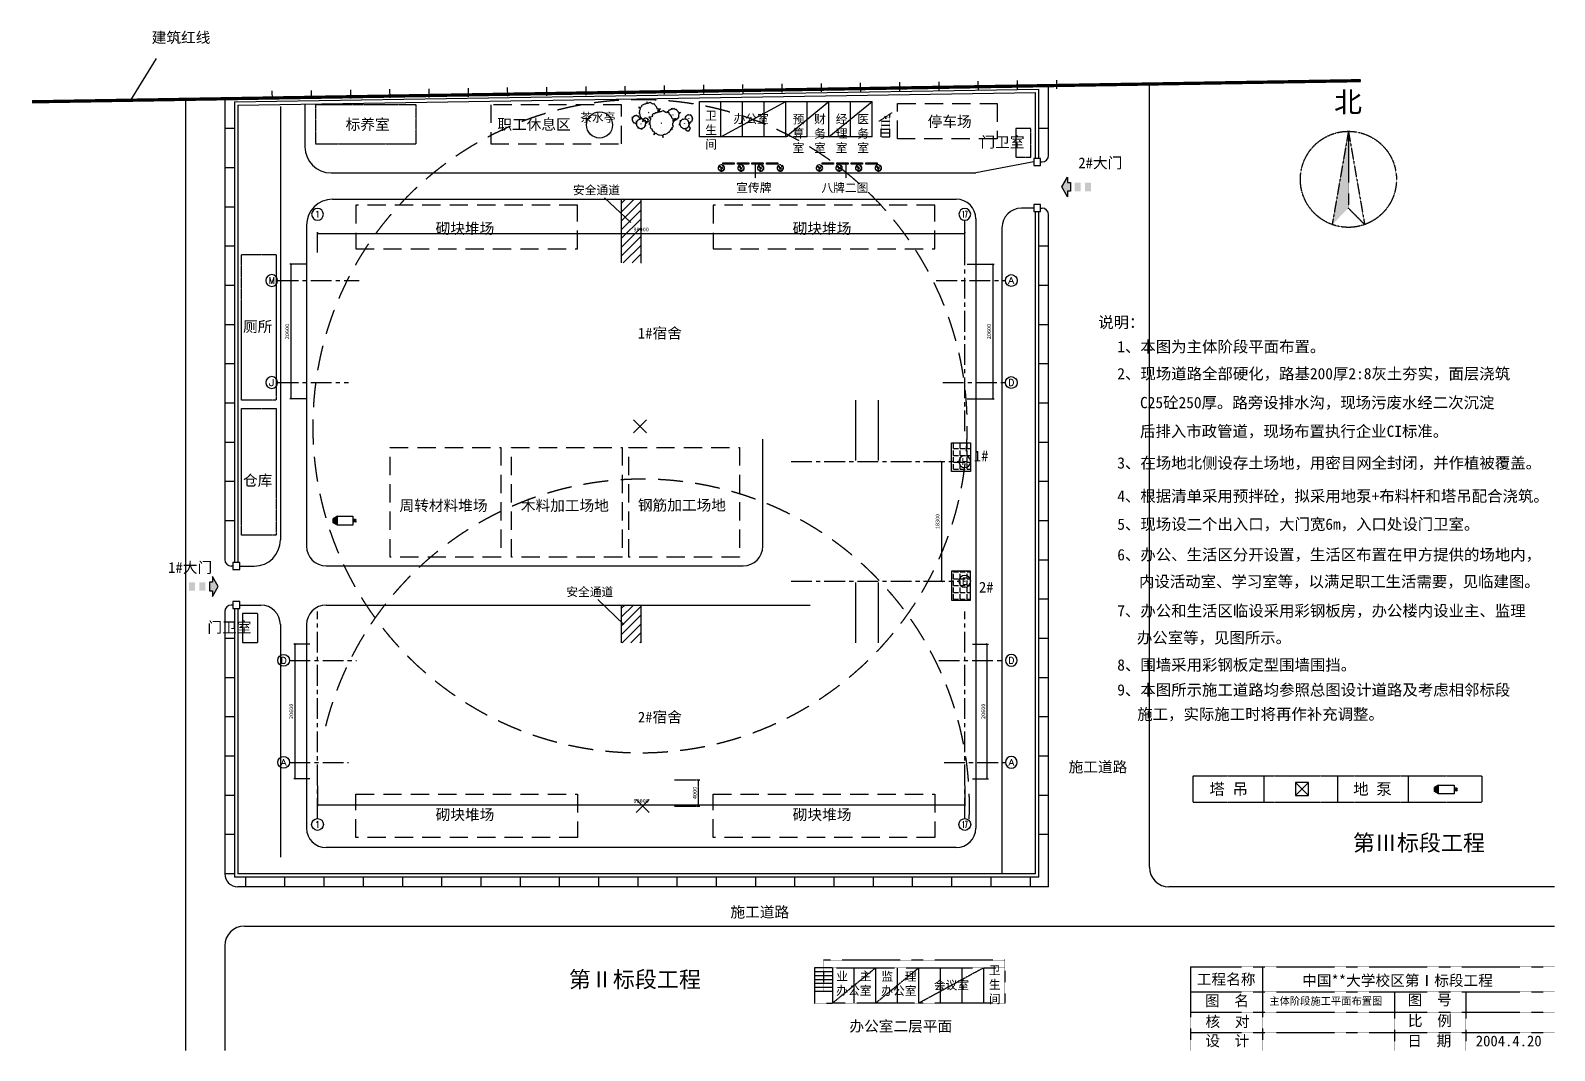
# Model space of a CAD drawing. Extents: x -109435 to 1065231, y 80891 to 497838.
# Drawn here: x -109435 to 123663, y 80891 to 236920 of the extents above; entities that cross this region are included whole.
import ezdxf
from ezdxf.enums import TextEntityAlignment as Align

# ---------------------------------------------------------------- set-up
doc = ezdxf.new("R2010")
doc.units = 0
doc.linetypes.add('CENTER', pattern=[50.8, 31.75, -6.35, 6.35, -6.35])
doc.linetypes.add('DASHED', pattern=[19.05, 12.7, -6.35])
doc.layers.get('0').update_dxf_attribs({"linetype": 'CONTINUOUS'})
doc.layers.get('DEFPOINTS').update_dxf_attribs({"linetype": 'CONTINUOUS'})
for name, color, linetype in [('AXIS', 7, 'CONTINUOUS'), ('LAYER3', 3, 'CONTINUOUS'), ('LUNKUO', 6, 'CONTINUOUS'), ('周边', 7, 'CONTINUOUS'), ('围墙', 7, 'CONTINUOUS'), ('堆场', 7, 'DASHED'), ('塔吊机械', 1, 'CONTINUOUS'), ('墙基线', 7, 'CONTINUOUS'), ('拟建', 7, 'CONTINUOUS'), ('机械', 1, 'CONTINUOUS'), ('柱', 1, 'CONTINUOUS'), ('标注', 7, 'CONTINUOUS'), ('绿化', 3, 'CONTINUOUS'), ('轴线', 1, 'CENTER'), ('轴线号', 7, 'CONTINUOUS'), ('道路', 8, 'CONTINUOUS')]:
    doc.layers.add(name, color=color, linetype=linetype)
doc.styles.add('COMPLEX', font='COMPLEX')
doc.styles.add('文字', font='SimSun.ttf')
doc.dimstyles.new('ISO-25', dxfattribs={"dimtxt": 600, "dimasz": 300, "dimexe": 200, "dimexo": 2000, "dimgap": 300, "dimtad": 1, "dimdec": 0, "dimtxsty": 'STANDARD', "dimblk": 'ARCHTICK', "dimcen": 2.5, "dimazin": 3, "dimtfac": 1, "dimtdec": 0, "dimtmove": 0, "dimatfit": 3})
pattern_1 = [(45, (-552362.3, -1137769.5), (-673.5192, 673.5192), [])]
pattern_2 = [(0, (-896584.9, -1137769.5), (0, 1047.75), [762, -285.75]), (90, (-896584.9, -1137769.5), (-1047.75, 6e-14), [762, -285.75])]

# ---------------------------------------------------------------- blocks, each defined once
blk = doc.blocks.new('_AXISO')
blk.add_circle((0, 0), 0.5)
at = {"layer": '轴线号', "style": 'COMPLEX', "width": 1.041667}
blk.add_attdef('A', text='', height=0.56, dxfattribs=at).set_placement((-0.25, -0.28), (0.25, -0.28), align=Align.FIT)
blk = doc.blocks.new('_ARCHTICK')
at = {"color": 0, "linetype": 'BYBLOCK', "const_width": 0.15}
blk.add_lwpolyline([(-0.5, -0.5), (0.5, 0.5)], dxfattribs=at)
blk = doc.blocks.new('*D9')
at = {"layer": 'DEFPOINTS', "color": 0}
for p in [(-69575, 201171), (-65341, 201171), (-65341, 180571)]:
    blk.add_point(p, dxfattribs=at)
at = {"layer": '标注', "color": 0}
for p, q in [((-67341, 201171), (-69775, 201171)), ((-69575, 180571), (-69575, 201171)), ((-67341, 180571), (-69775, 180571))]:
    blk.add_line(p, q, dxfattribs=at)
at = {"layer": '标注', "color": 0, "xscale": 300, "yscale": 300, "zscale": 300}
for p, rotation in [((-69575, 201171), 90), ((-69575, 180571), 270)]:
    blk.add_blockref('_ARCHTICK', p, dxfattribs=dict(at, rotation=rotation))
at = {"layer": '标注', "color": 0, "insert": (-70175, 190871), "char_height": 600, "attachment_point": 5, "rotation": 90}
blk.add_mtext('20600', dxfattribs=at)
blk = doc.blocks.new('*D7')
at = {"layer": 'DEFPOINTS', "color": 0}
for p in [(33468, 205883), (-65532, 200962), (33468, 200962)]:
    blk.add_point(p, dxfattribs=at)
at = {"layer": '标注', "color": 0}
for p, q in [((-65532, 202962), (-65532, 206083)), ((-65532, 205883), (33468, 205883)), ((33468, 202962), (33468, 206083))]:
    blk.add_line(p, q, dxfattribs=at)
at = {"layer": '标注', "color": 0, "xscale": 300, "yscale": 300, "zscale": 300, "rotation": 180}
blk.add_blockref('_ARCHTICK', (-65532, 205883), dxfattribs=at)
at = {"layer": '标注', "color": 0, "xscale": 300, "yscale": 300, "zscale": 300}
blk.add_blockref('_ARCHTICK', (33468, 205883), dxfattribs=at)
at = {"layer": '标注', "color": 0, "insert": (-16032, 206483), "char_height": 600, "attachment_point": 5}
blk.add_mtext('99000', dxfattribs=at)
blk = doc.blocks.new('*D8')
at = {"layer": 'DEFPOINTS', "color": 0}
for p in [(-65532, 123393), (33468, 123393), (33468, 118472)]:
    blk.add_point(p, dxfattribs=at)
at = {"layer": '标注', "color": 0}
for p, q in [((-65532, 121393), (-65532, 118272)), ((33468, 121393), (33468, 118272)), ((-65532, 118472), (33468, 118472))]:
    blk.add_line(p, q, dxfattribs=at)
at = {"layer": '标注', "color": 0, "xscale": 300, "yscale": 300, "zscale": 300, "rotation": 180}
blk.add_blockref('_ARCHTICK', (-65532, 118472), dxfattribs=at)
at = {"layer": '标注', "color": 0, "xscale": 300, "yscale": 300, "zscale": 300}
blk.add_blockref('_ARCHTICK', (33468, 118472), dxfattribs=at)
at = {"layer": '标注', "color": 0, "insert": (-16032, 119072), "char_height": 600, "attachment_point": 5}
blk.add_mtext('99000', dxfattribs=at)
blk = doc.blocks.new('*D11')
at = {"layer": 'DEFPOINTS', "color": 0}
for p in [(25138, 170971), (25138, 152671), (29897, 152671)]:
    blk.add_point(p, dxfattribs=at)
at = {"layer": '标注', "color": 0}
for p, q in [((27138, 170971), (30097, 170971)), ((29897, 170971), (29897, 152671)), ((27138, 152671), (30097, 152671))]:
    blk.add_line(p, q, dxfattribs=at)
at = {"layer": '标注', "color": 0, "xscale": 300, "yscale": 300, "zscale": 300}
for p, rotation in [((29897, 170971), 90), ((29897, 152671), 270)]:
    blk.add_blockref('_ARCHTICK', p, dxfattribs=dict(at, rotation=rotation))
at = {"layer": '标注', "color": 0, "insert": (29297, 161821), "char_height": 600, "attachment_point": 5, "rotation": 90}
blk.add_mtext('18300', dxfattribs=at)
blk = doc.blocks.new('*D10')
at = {"layer": 'DEFPOINTS', "color": 0}
for p in [(32655, 143071), (36889, 143071), (32655, 122471)]:
    blk.add_point(p, dxfattribs=at)
at = {"layer": '标注', "color": 0}
for p, q in [((34655, 143071), (37089, 143071)), ((36889, 122471), (36889, 143071)), ((34655, 122471), (37089, 122471))]:
    blk.add_line(p, q, dxfattribs=at)
at = {"layer": '标注', "color": 0, "xscale": 300, "yscale": 300, "zscale": 300}
for p, rotation in [((36889, 143071), 90), ((36889, 122471), 270)]:
    blk.add_blockref('_ARCHTICK', p, dxfattribs=dict(at, rotation=rotation))
at = {"layer": '标注', "color": 0, "insert": (36289, 132771), "char_height": 600, "attachment_point": 5, "rotation": 90}
blk.add_mtext('20600', dxfattribs=at)
blk = doc.blocks.new('*D12')
at = {"layer": 'DEFPOINTS', "color": 0}
for p in [(31851, 201171), (31851, 180571), (37761, 180571)]:
    blk.add_point(p, dxfattribs=at)
at = {"layer": '标注', "color": 0}
for p, q in [((33851, 201171), (37961, 201171)), ((37761, 201171), (37761, 180571)), ((33851, 180571), (37961, 180571))]:
    blk.add_line(p, q, dxfattribs=at)
at = {"layer": '标注', "color": 0, "xscale": 300, "yscale": 300, "zscale": 300}
for p, rotation in [((37761, 201171), 90), ((37761, 180571), 270)]:
    blk.add_blockref('_ARCHTICK', p, dxfattribs=dict(at, rotation=rotation))
at = {"layer": '标注', "color": 0, "insert": (37161, 190871), "char_height": 600, "attachment_point": 5, "rotation": 90}
blk.add_mtext('20600', dxfattribs=at)
blk = doc.blocks.new('*D13')
at = {"layer": 'DEFPOINTS', "color": 0}
for p in [(-68954, 143071), (-64719, 143071), (-64719, 122471)]:
    blk.add_point(p, dxfattribs=at)
at = {"layer": '标注', "color": 0}
for p, q in [((-66719, 143071), (-69154, 143071)), ((-68954, 122471), (-68954, 143071)), ((-66719, 122471), (-69154, 122471))]:
    blk.add_line(p, q, dxfattribs=at)
at = {"layer": '标注', "color": 0, "xscale": 300, "yscale": 300, "zscale": 300}
for p, rotation in [((-68954, 143071), 90), ((-68954, 122471), 270)]:
    blk.add_blockref('_ARCHTICK', p, dxfattribs=dict(at, rotation=rotation))
at = {"layer": '标注', "color": 0, "insert": (-69554, 132771), "char_height": 600, "attachment_point": 5, "rotation": 90}
blk.add_mtext('20600', dxfattribs=at)
blk = doc.blocks.new('A$C3C6C44F6')
at = {"layer": '周边'}
h = blk.add_hatch(color=256, dxfattribs=at)
h.paths.add_polyline_path([(1986, 828), (786, 828), (786, 0), (1986, 0)])
h.paths.add_polyline_path([(786, 2266), (786, 1438), (1986, 1438), (1986, 2266)])
h.paths.add_polyline_path([(1986, 2844), (1986, 3244), (2771, 3244), (1386, 4044), (0, 3244), (786, 3244), (786, 2844)])
at = {"layer": '周边', "linetype": 'CONTINUOUS'}
blk.add_lwpolyline([(1986, 3244), (1986, 2844), (786, 2844), (786, 3244), (0, 3244), (1386, 4044), (2771, 3244), (1986, 3244)], dxfattribs=at)
blk = doc.blocks.new('CLUMP_OF_TREES_OR_BUSHES_-')
for points in [[(-10.993, 56.487), (-9.228, 58.426), (-10.144, 63.512), (-8.923, 67.033), (-3.43, 69.772), (2.673, 72.119), (-2.82, 71.728), (-10.449, 71.728), (-13.195, 74.075), (-13.806, 83.073), (-16.857, 86.594), (-22.045, 92.071), (-22.961, 94.81), (-22.656, 98.722), (-28.759, 100.678), (-31.811, 99.113), (-35.472, 101.461), (-45.543, 109.676), (-49.815, 108.503), (-55.308, 106.155), (-59.58, 106.938), (-60.801, 113.98), (-63.242, 104.982), (-67.209, 106.938), (-70.872, 104.59), (-74.839, 104.982), (-80.637, 101.461), (-86.435, 101.069), (-90.402, 97.548), (-90.402, 94.419), (-93.454, 90.898), (-98.947, 90.115), (-105.66, 90.115), (-101.083, 87.768), (-98.031, 82.682), (-100.778, 77.596), (-103.829, 74.466), (-103.219, 69.772), (-104.134, 65.077), (-108.102, 62.73), (-104.439, 60.774), (-102.609, 55.297), (-103.829, 50.211), (-102.303, 44.342), (-98.947, 41.995), (-98.031, 38.865), (-98.031, 34.953), (-93.148, 32.606), (-90.707, 29.476), (-91.317, 22.434), (-93.454, 17.348), (-89.487, 21.26), (-85.519, 23.999), (-82.468, 23.216), (-78.806, 19.304), (-74.228, 15.783), (-69.956, 15.392), (-59.886, 12.653), (-58.254, 7.074)], [(59.448, 5.262), (60.936, 4.858), (62.652, -1.011), (63.415, 4.858), (64.178, 5.836), (66.848, 6.814), (69.709, 6.569), (73.905, 7.792), (76.385, 9.748), (79.627, 10.237), (81.153, 12.438), (84.014, 15.127), (84.205, 17.084), (85.158, 17.573), (88.591, 16.839), (85.73, 20.262), (88.591, 20.751), (89.545, 21.974), (90.689, 24.174), (91.452, 24.663), (90.499, 25.886), (91.261, 31.999), (92.596, 33.466), (92.024, 36.645), (92.787, 38.845), (96.22, 40.557), (100.035, 42.024), (96.602, 41.779), (91.834, 41.779), (90.117, 43.246), (89.736, 48.871), (87.828, 51.071), (84.586, 54.494), (84.014, 56.206), (84.205, 58.651), (80.39, 59.873), (78.483, 58.895), (76.194, 60.362), (69.9, 65.497), (67.23, 64.764), (63.797, 63.297), (61.126, 63.786), (60.364, 68.187), (58.838, 62.563), (56.358, 63.786), (54.07, 62.319), (51.59, 62.563), (47.966, 60.362), (44.343, 60.118), (41.863, 57.917), (41.863, 55.961), (39.956, 53.761), (36.523, 53.272), (32.327, 53.272), (35.187, 51.805), (36.641, 49.381)]]:
    blk.add_lwpolyline(points)
for points in [[(-4.577, 66.508), (-7.629, 55.261), (-12.588, 57.706), (-17.166, 54.772), (-22.125, 55.261), (-29.372, 50.86), (-36.62, 50.371), (-41.579, 45.969), (-41.579, 42.057), (-45.393, 37.656), (-52.259, 36.678), (-60.651, 36.678), (-54.93, 33.743), (-51.115, 27.386), (-54.548, 21.029), (-58.363, 17.116), (-57.6, 11.248), (-58.744, 5.38), (-63.703, 2.446), (-59.126, 0), (-56.837, -6.846), (-58.363, -13.203), (-56.455, -20.539), (-52.259, -23.473), (-51.115, -27.385), (-51.115, -32.275), (-45.012, -35.21), (-41.96, -39.122), (-42.723, -47.924), (-45.393, -54.282), (-40.434, -49.391), (-35.475, -45.968), (-31.661, -46.946), (-27.083, -51.837), (-21.362, -56.238), (-16.021, -56.727), (-3.433, -60.15), (0, -71.887), (1.526, -60.15), (3.052, -58.194), (8.392, -56.238), (14.114, -56.727), (22.506, -54.282), (27.465, -50.369), (33.949, -49.391), (37.001, -44.99), (42.723, -39.611), (43.104, -35.699), (45.012, -34.721), (51.878, -36.188), (46.156, -29.341), (51.878, -28.363), (53.785, -25.918), (56.074, -21.517), (57.6, -20.539), (55.692, -18.094), (57.218, -5.868), (59.888, -2.934), (58.744, 3.424), (60.27, 7.825), (67.136, 11.248), (74.765, 14.182), (67.899, 13.693), (58.363, 13.693), (54.93, 16.627), (54.167, 27.875), (50.352, 32.276), (43.867, 39.123), (42.723, 42.546), (43.104, 47.436), (35.475, 49.882), (31.661, 47.925), (27.083, 50.86), (14.495, 61.129), (9.155, 59.662), (2.289, 56.728), (-3.052, 57.706)], [(-58.055, 61.947), (-58.97, 60.774), (-57.139, 60.774)], [(-1.144, 1.468), (-2.289, 0), (0, 0)], [(62.08, 35.667), (61.508, 34.933), (62.652, 34.933)]]:
    blk.add_lwpolyline(points, close=True)
blk = doc.blocks.new('A$C7AB25CB9')
at = {"layer": 'LAYER3'}
for p, q in [((42, 1205), (807, 1177)), ((807, 1177), (99, 1328)), ((994, 266), (219, 274)), ((445, 91), (994, 266)), ((1105, 1773), (1462, 1084)), ((1590, 617), (1120, 0)), ((1287, 60), (1590, 617)), ((1462, 1084), (1415, 1636))]:
    blk.add_line(p, q, dxfattribs=at)
blk.add_circle((924, 873), 200, dxfattribs=at)
for start, end in [(159.4395, 222.05005), (76.77535, 150.94372), (240.41806, 284.14241), (295.3565, 55.35439)]:
    blk.add_arc((897, 885), 913, start, end, dxfattribs=at)
blk = doc.blocks.new('*D20')
at = {"layer": 'DEFPOINTS', "color": 0}
for p in [(-12953, 122286), (-7239, 122286), (-12953, 118286)]:
    blk.add_point(p, dxfattribs=at)
at = {"layer": '堆场', "color": 0}
for p, q in [((-10953, 122286), (-7039, 122286)), ((-7239, 118286), (-7239, 122286)), ((-10953, 118286), (-7039, 118286))]:
    blk.add_line(p, q, dxfattribs=at)
at = {"layer": '堆场', "color": 0, "xscale": 300, "yscale": 300, "zscale": 300}
for p, rotation in [((-7239, 122286), 90), ((-7239, 118286), 270)]:
    blk.add_blockref('_ARCHTICK', p, dxfattribs=dict(at, rotation=rotation))
at = {"layer": '堆场', "color": 0, "insert": (-7839, 120286), "char_height": 600, "attachment_point": 5, "rotation": 90}
blk.add_mtext('4000', dxfattribs=at)
blk = doc.blocks.new('A$C466C0C2C')
at = {"layer": '机械'}
for p, q in [((0, 619), (250, 619)), ((0, 520), (250, 520)), ((83, 619), (83, 520)), ((100, 724), (422, 724)), ((100, 415), (422, 415)), ((250, 619), (250, 520)), ((422, 1139), (2397, 1139)), ((422, 0), (422, 1139)), ((2397, 0), (422, 0)), ((2397, 1139), (2937, 827)), ((2397, 1139), (2397, 0)), ((2397, 1139), (2397, 0)), ((2397, 0), (2937, 312)), ((2515, 1071), (2515, 68)), ((2617, 1012), (2617, 127)), ((2726, 949), (2726, 190)), ((2836, 885), (2836, 253)), ((2937, 827), (2937, 312))]:
    blk.add_line(p, q, dxfattribs=at)
for centre, start, end in [((100, 624), 90, 180), ((100, 515), 180, 270)]:
    blk.add_arc(centre, 100, start, end, dxfattribs=at)
blk = doc.blocks.new('A$C09D66538')
at = {"layer": '柱', "xscale": 1.5, "yscale": 1.5, "zscale": 1.5}
blk.add_blockref('A$C466C0C2C', (0, 0), dxfattribs=at)
blk = doc.blocks.new('A$C163C7220')
at = {"layer": 'LUNKUO', "ltscale": 2, "rotation": 359.999990026076}
blk.add_blockref('A$C09D66538', (0, 0), dxfattribs=at)

msp = doc.modelspace()

# ---------------------------------------------------------------- hatches: boundary and pattern name
at = {"linetype": 'CENTER'}
msp.add_hatch(color=256, dxfattribs=at).paths.add_polyline_path([(92140.2, 221496.2), (89656.9, 207233.6), (92140.2, 209740)])
at = {"layer": '周边'}
h = msp.add_hatch(dxfattribs=at)
h.set_pattern_fill('ANGLE', color=256, scale=150, style=0)
h.set_pattern_definition(pattern_2)
h.paths.add_polyline_path([(34357.1, 173840.7), (31435.2, 173840.7), (31435.2, 169438.1), (34357.1, 169438.1)])
h = msp.add_hatch(dxfattribs=at)
h.set_pattern_fill('ANGLE', color=256, scale=150, style=0)
h.set_pattern_definition(pattern_2)
h.paths.add_polyline_path([(31435.2, 149801.5), (34357.1, 149801.5), (34357.1, 154204.1), (31435.2, 154204.1)])
h.paths.add_polyline_path([(35227.2, 150537.9), (38367.5, 150537.9), (38367.5, 152937.7), (35227.2, 152937.7)], flags=9)
at = {"layer": '绿化', "ltscale": 8000}
h = msp.add_hatch(dxfattribs=at)
h.set_pattern_fill('ANSI31', color=256, scale=300, style=0)
h.set_pattern_definition(pattern_1)
h.paths.add_polyline_path([(-19032.2, 201356.1), (-16032.2, 201356.1), (-16032.2, 208929.4), (-17345, 211121.1), (-19032.2, 211121.1)])
h.paths.add_polyline_path([(-16032.2, 211121.1), (-17345, 211121.1), (-16032.2, 208929.4)], flags=17)
h.paths.add_polyline_path([(-17432.2, 206932.9), (-14632.2, 206932.9), (-14632.2, 206032.9), (-17432.2, 206032.9)], flags=9)
h = msp.add_hatch(dxfattribs=at)
h.set_pattern_fill('ANSI31', color=256, scale=300, style=0)
h.set_pattern_definition(pattern_1)
h.paths.add_polyline_path([(-19032.2, 143256.1), (-16032.2, 143256.1), (-16032.2, 149033.7), (-19032.2, 149033.7)])

# ---------------------------------------------------------------- linework, layer by layer
at = {"ltscale": 100}
for p, q in [((-109184.7, 226010.1), (94027.5, 229246.6)), ((-78217.2, 226003.2), (44780.4, 227962.2)), ((-77717.2, 225511.1), (44280.4, 227454.2))]:
    msp.add_line(p, q, dxfattribs=at)
for p, q in [((-7123.7, 226050), (6076.3, 226050)), ((-7123.7, 220650), (-7123.7, 226050)), ((-3823.7, 220650), (6076.3, 226050)), ((-3823.7, 220650), (-3823.7, 226050)), ((-523.7, 220650), (-523.7, 226050)), ((2776.3, 220650), (2776.3, 226050)), ((6076.3, 220650), (12676.3, 226050)), ((6076.3, 220650), (6076.3, 226050)), ((6076.3, 220650), (6076.3, 226050)), ((6076.3, 226050), (19276.3, 226050)), ((9376.3, 220650), (9376.3, 226050)), ((12676.3, 220650), (19276.3, 226050)), ((12676.3, 220650), (12676.3, 226050)), ((15976.3, 220650), (15976.3, 226050)), ((19276.3, 220650), (19276.3, 226050)), ((6076.3, 220650), (-7123.7, 220650)), ((-19032.2, 201356.1), (-19032.2, 211121.1)), ((-16032.2, 201356.1), (-16032.2, 211121.1)), ((-19032.2, 143256.1), (-19032.2, 149033.7)), ((-16032.2, 143256.1), (-16032.2, 149033.7))]:
    msp.add_line(p, q)
at = {"linetype": 'CENTER'}
for p, q in [((21192.7, 223881.8), (21385.3, 223406.5)), ((21193.2, 223601.6), (21192.7, 223881.8)), ((21383.5, 223726.2), (22332.8, 224347.8)), ((22025, 220650), (22025, 224146.3)), ((20353, 223051.4), (21193.2, 223601.6)), ((20650.7, 220650), (20650.7, 223246.3)), ((20650.7, 223050), (22025, 223050)), ((20650.7, 222450), (22025, 222450)), ((20650.7, 221850), (22025, 221850)), ((21267.1, 223650), (22025, 223650)), ((21385.3, 223406.5), (21383.5, 223726.2)), ((92140.2, 221496.2), (89656.9, 207233.6)), ((92140.2, 221496.2), (94623.5, 207233.6)), ((92140.2, 221496.2), (92140.2, 209740)), ((19276.3, 220650), (6076.3, 220650)), ((20650.7, 221250), (22025, 221250)), ((20650.7, 220650), (22025, 220650)), ((94623.5, 207233.6), (92140.2, 209740)), ((13209, 93519), (10460.3, 93519)), ((10460.3, 93519), (10460.3, 88119)), ((39609, 94719), (11834.6, 94719)), ((11834.6, 94719), (11834.6, 89919)), ((13209, 93519), (26409, 93519)), ((19809, 93519), (13209, 88119)), ((13209, 93519), (13209, 88119)), ((16509, 93519), (16509, 88119)), ((19809, 93519), (19809, 88119)), ((26409, 93519), (19809, 88119)), ((23109, 93519), (23109, 88119)), ((36309, 93519), (26409, 88119)), ((26409, 93519), (39609, 93519)), ((26409, 93519), (26409, 88119)), ((26409, 93519), (26409, 88119)), ((29709, 93519), (29709, 88119)), ((33009, 93519), (33009, 88119)), ((36309, 93519), (36309, 88119)), ((39609, 94719), (39609, 88119)), ((68009.1, 93670.6), (123663.3, 93670.6)), ((68009.1, 93670.6), (68009.1, 80891.3)), ((78986.1, 93670.6), (78986.1, 80891.3)), ((13209, 92919), (10460.3, 92919)), ((13209, 92319), (10460.3, 92319)), ((13209, 91719), (10460.3, 91719)), ((13209, 91119), (10460.3, 91119)), ((13209, 90519), (10460.3, 90519)), ((13209, 89919), (10460.3, 89919)), ((68009.1, 89859.9), (123663.3, 89859.9)), ((99171.6, 89859.9), (99171.6, 80891.3)), ((110124, 89859.9), (110124, 80891.3)), ((10460.3, 88119), (13209, 88119)), ((26409, 88119), (13209, 88119)), ((39609, 88119), (26409, 88119)), ((68009.1, 86761.4), (123663.3, 86761.4)), ((68009.1, 83625.6), (123663.3, 83625.6))]:
    msp.add_line(p, q, dxfattribs=at)
msp.add_circle((92140.2, 214148.7), 7347.5, dxfattribs=at)
at = {"layer": '周边'}
for p, q in [((-17634.9, 207531.8), (-21640.6, 211338.3)), ((-18659.9, 146069.6), (-22665.7, 149876.1))]:
    msp.add_line(p, q, dxfattribs=at)
for points in [[(31435.2, 173840.7), (34357.1, 173840.7), (34357.1, 169438.1), (31435.2, 169438.1)], [(31435.2, 149801.5), (34357.1, 149801.5), (34357.1, 154204.1), (31435.2, 154204.1)]]:
    msp.add_lwpolyline(points, close=True, dxfattribs=at)
at = {"layer": '围墙'}
for p, q in [((-94067.8, 226250.8), (-90177, 232611.7)), ((-12444.7, 227183.8), (-12462.8, 228504.4)), ((-6445.3, 227266.1), (-6463.4, 228586.7)), ((-445.8, 227348.3), (-464, 228668.9)), ((5553.6, 227430.6), (5535.5, 228751.2)), ((11553, 227512.8), (11534.9, 228833.4)), ((17552.5, 227595.1), (17534.4, 228915.7)), ((23551.9, 227677.3), (23533.8, 228997.9)), ((29551.3, 227759.6), (29533.2, 229080.2)), ((35550.8, 227841.8), (35532.7, 229162.4)), ((41550.2, 227924.1), (41532.1, 229244.6)), ((47549.6, 228006.3), (47531.5, 229326.9)), ((-72439.1, 226361.4), (-72457.2, 227682)), ((-66439.6, 226443.6), (-66457.8, 227764.2)), ((-60440.2, 226525.9), (-60458.3, 227846.5)), ((-54440.8, 226608.1), (-54458.9, 227928.7)), ((-48441.3, 226690.4), (-48459.4, 228011)), ((-42441.9, 226772.6), (-42460, 228093.2)), ((-36442.5, 226854.9), (-36460.6, 228175.5)), ((-30443, 226937.1), (-30461.1, 228257.7)), ((-24443.6, 227019.4), (-24461.7, 228340)), ((-18444.2, 227101.6), (-18462.3, 228422.2)), ((44280.4, 217343), (44280.4, 227454.2)), ((44780.4, 217343), (44780.4, 227962.2)), ((-78217.2, 226003.2), (-78217.2, 155516.4)), ((-77717.2, 225511.1), (-77717.2, 155516.4)), ((-79537.9, 221967.1), (-78217.2, 221967.1)), ((44780.4, 221967.1), (46101.1, 221967.1)), ((-79537.9, 215967.1), (-78217.2, 215967.1)), ((-79537.9, 209967.1), (-78217.2, 209967.1)), ((44280.4, 107921.1), (44280.4, 209209.9)), ((44780.4, 107421.1), (44780.4, 209209.9)), ((-79537.9, 203967.1), (-78217.2, 203967.1)), ((44780.4, 203967.1), (46101.1, 203967.1)), ((-79537.9, 197967.1), (-78217.2, 197967.1)), ((44780.4, 197967.1), (46101.1, 197967.1)), ((-79537.9, 191967.1), (-78217.2, 191967.1)), ((44780.4, 191967.1), (46101.1, 191967.1)), ((-79537.9, 185967.1), (-78217.2, 185967.1)), ((44780.4, 185967.1), (46101.1, 185967.1)), ((-79537.9, 179967.1), (-78217.2, 179967.1)), ((44780.4, 179967.1), (46101.1, 179967.1)), ((-79537.9, 173967.1), (-78217.2, 173967.1)), ((44780.4, 173967.1), (46101.1, 173967.1)), ((-79537.9, 167967.1), (-78217.2, 167967.1)), ((44780.4, 167967.1), (46101.1, 167967.1)), ((-79537.9, 161967.1), (-78217.2, 161967.1)), ((44780.4, 161967.1), (46101.1, 161967.1)), ((44780.4, 155967.1), (46101.1, 155967.1)), ((44780.4, 149967.1), (46101.1, 149967.1)), ((-78217.2, 148500.4), (-78217.2, 107421.1)), ((-77717.2, 148500.4), (-77717.2, 107921.1)), ((-79537.9, 143967.1), (-78217.2, 143967.1)), ((44780.4, 143967.1), (46101.1, 143967.1)), ((-79537.9, 137967.1), (-78217.2, 137967.1)), ((44780.4, 137967.1), (46101.1, 137967.1)), ((-79537.9, 131967.1), (-78217.2, 131967.1)), ((44780.4, 131967.1), (46101.1, 131967.1)), ((-79537.9, 125967.1), (-78217.2, 125967.1)), ((44780.4, 125967.1), (46101.1, 125967.1)), ((44780.4, 125967.1), (46101.1, 125967.1)), ((-79537.9, 119967.1), (-78217.2, 119967.1)), ((44780.4, 119967.1), (46101.1, 119967.1)), ((44780.4, 119967.1), (46101.1, 119967.1)), ((-79537.9, 113967.1), (-78217.2, 113967.1)), ((44780.4, 113967.1), (46101.1, 113967.1)), ((44780.4, 113967.1), (46101.1, 113967.1)), ((-79537.9, 107967.1), (-78217.2, 107967.1)), ((44780.4, 107421.1), (-78217.2, 107421.1)), ((44280.4, 107921.1), (-77717.2, 107921.1)), ((-76508.8, 106100.4), (-76508.8, 107421.1)), ((-70508.8, 106100.4), (-70508.8, 107421.1)), ((-64508.8, 106100.4), (-64508.8, 107421.1)), ((-58508.8, 106100.4), (-58508.8, 107421.1)), ((-52508.8, 106100.4), (-52508.8, 107421.1)), ((-46508.8, 106100.4), (-46508.8, 107421.1)), ((-40508.8, 106100.4), (-40508.8, 107421.1)), ((-34508.8, 106100.4), (-34508.8, 107421.1)), ((-28508.8, 106100.4), (-28508.8, 107421.1)), ((-22508.8, 106100.4), (-22508.8, 107421.1)), ((-16508.8, 106100.4), (-16508.8, 107421.1)), ((-10508.8, 106100.4), (-10508.8, 107421.1)), ((-4508.8, 106100.4), (-4508.8, 107421.1)), ((1491.2, 106100.4), (1491.2, 107421.1)), ((7491.2, 106100.4), (7491.2, 107421.1)), ((13491.2, 106100.4), (13491.2, 107421.1)), ((19491.2, 106100.4), (19491.2, 107421.1)), ((25491.2, 106100.4), (25491.2, 107421.1)), ((31491.2, 106100.4), (31491.2, 107421.1)), ((37491.2, 106100.4), (37491.2, 107421.1)), ((43491.2, 106100.4), (43491.2, 107421.1))]:
    msp.add_line(p, q, dxfattribs=at)
at = {"layer": '围墙', "linetype": 'DASHED', "ltscale": 200, "const_width": 500}
msp.add_lwpolyline([(-109184.7, 226010.1), (94027.5, 229246.6)], dxfattribs=at)
at = {"layer": '围墙'}
for points in [[(45068.2, 216276.5), (45068.2, 217343), (44001.7, 217343), (44001.7, 216276.5)], [(45068.2, 209209.9), (45068.2, 210276.5), (44001.7, 210276.5), (44001.7, 209209.9)], [(-77420.3, 154449.9), (-77420.3, 155516.4), (-78486.8, 155516.4), (-78486.8, 154449.9)], [(-77420.3, 148500.4), (-77420.3, 149567), (-78486.8, 149567), (-78486.8, 148500.4)]]:
    msp.add_lwpolyline(points, close=True, dxfattribs=at)
at = {"layer": '堆场'}
for p, q in [((1397.8, 216488), (1397.8, 214348.3)), ((15273.4, 216488), (15273.4, 214348.3)), ((68357.1, 122901), (90460.8, 122901)), ((68357.1, 122901), (68357.1, 118901)), ((79194.3, 122901), (79194.3, 118901)), ((90460.8, 122901), (112564.5, 122901)), ((90460.8, 122901), (90460.8, 118901)), ((101298, 122901), (101298, 118901)), ((112564.5, 122901), (112564.5, 118901)), ((68357.1, 118901), (90460.8, 118901)), ((90460.8, 118901), (112564.5, 118901))]:
    msp.add_line(p, q, dxfattribs=at)
for points in [[(-65841.6, 219563.7), (-50441.8, 219563.7), (-50441.8, 225563.7), (-65841.6, 225563.7)], [(43591.5, 217542.7), (43591.5, 221943.7), (41252.6, 221943.7), (41252.6, 217542.7)], [(-71846.8, 180377.4), (-77161.4, 180377.4), (-77161.4, 202642.9), (-71846.8, 202642.9)], [(-71846.8, 159727), (-77161.4, 159727), (-77161.4, 179109.7), (-71846.8, 179109.7)], [(-74649.3, 143319.5), (-74649.3, 147720.5), (-76988.3, 147720.5), (-76988.3, 143319.5)]]:
    msp.add_lwpolyline(points, close=True, dxfattribs=at)
at = {"layer": '堆场', "ltscale": 220}
for points in [[(-39050.3, 219563.7), (-19050.3, 219563.7), (-19050.3, 225563.7), (-39050.3, 225563.7)], [(23172.8, 225739.7), (38423.4, 225739.7), (38423.4, 220339.7), (23172.8, 220339.7)], [(-59651.3, 203534.9), (-25759, 203534.9), (-25759, 210174.6), (-59651.3, 210174.6)], [(-5033, 203534.9), (28859.3, 203534.9), (28859.3, 210174.6), (-5033, 210174.6)], [(-54438.2, 173149.4), (-37509.8, 173149.4), (-37509.8, 156336.2), (-54438.2, 156336.2)], [(-35881.2, 173149.4), (-18952.8, 173149.4), (-18952.8, 156336.2), (-35881.2, 156336.2)], [(-17896.6, 173149.4), (-968.2, 173149.4), (-968.2, 156336.2), (-17896.6, 156336.2)], [(-59651.3, 120107.3), (-25759, 120107.3), (-25759, 113467.6), (-59651.3, 113467.6)], [(-5033, 120107.3), (28859.3, 120107.3), (28859.3, 113467.6), (-5033, 113467.6)]]:
    msp.add_lwpolyline(points, close=True, dxfattribs=at)
at = {"layer": '塔吊机械'}
for p, q in [((-15207, 175386.1), (-17207, 177386.1)), ((-15207, 177386.1), (-17207, 175386.1)), ((86037.5, 119882.1), (84037.5, 121882.1)), ((84037.5, 119882.1), (86037.5, 121882.1)), ((-14821.8, 117286.1), (-16821.8, 119286.1)), ((-14821.8, 119286.1), (-16821.8, 117286.1))]:
    msp.add_line(p, q, dxfattribs=at)
msp.add_lwpolyline([(84037.5, 121882.1), (84037.5, 119882.1), (86037.5, 119882.1), (86037.5, 121882.1)], close=True, dxfattribs=at)
at = {"layer": '塔吊机械', "linetype": 'DASHED', "ltscale": 300}
msp.add_circle((-16207, 176386.1), 50000, dxfattribs=at)
msp.add_arc((-15821.8, 118286.1), 50000, 357.78514, 167.452221, dxfattribs=at)
at = {"layer": '墙基线'}
for p, q in [((16782.8, 171156.1), (16782.8, 180386.1)), ((20267.8, 171156.1), (20267.8, 180386.1)), ((16782.8, 143256.1), (16782.8, 152486.1)), ((20267.8, 143256.1), (20267.8, 152486.1))]:
    msp.add_line(p, q, dxfattribs=at)
at = {"layer": '绿化', "ltscale": 8000}
for points in [[(-3551, 216660.9), (-1820.8, 216660.9), (-1820.8, 216488), (-3551, 216488)], [(-1306.2, 216660.9), (423.9, 216660.9), (423.9, 216488), (-1306.2, 216488)], [(909.3, 216660.9), (2639.5, 216660.9), (2639.5, 216488), (909.3, 216488)], [(3154.1, 216660.9), (4884.3, 216660.9), (4884.3, 216488), (3154.1, 216488)], [(11641.1, 216660.9), (13371.2, 216660.9), (13371.2, 216488), (11641.1, 216488)], [(13885.8, 216660.9), (15616, 216660.9), (15616, 216488), (13885.8, 216488)], [(16101.4, 216660.9), (17831.6, 216660.9), (17831.6, 216488), (16101.4, 216488)], [(18346.1, 216660.9), (20076.3, 216660.9), (20076.3, 216488), (18346.1, 216488)]]:
    msp.add_lwpolyline(points, close=True, dxfattribs=at)
at = {"layer": '绿化'}
msp.add_circle((-22398.9, 222465.5), 1995.9, dxfattribs=at)
at = {"layer": '轴线', "ltscale": 100}
for p, q in [((33467.8, 175607.5), (33467.8, 207899.7)), ((-71636.2, 198671.1), (-59182.7, 198671.1)), ((29104.9, 198671.1), (39676.3, 198671.1)), ((-71636.2, 183071.1), (-60773.4, 183071.1)), ((30099.1, 183071.1), (39676.3, 183071.1)), ((6900.1, 170971.1), (32567.1, 170971.1)), ((6900.1, 152671.1), (32567.1, 152671.1)), ((-65532.2, 116368.4), (-65532.2, 148034.7)), ((33467.8, 116368.4), (33467.8, 148034.7)), ((-69816.1, 140571.1), (-59579.9, 140571.1)), ((29503, 140571.1), (39688.3, 140571.1)), ((-69816.1, 124971.1), (-60773, 124971.1)), ((30298.4, 124971.1), (39688.3, 124971.1))]:
    msp.add_line(p, q, dxfattribs=at)
at = {"layer": '道路'}
for p, q in [((46280.4, 217809.8), (46280.4, 228683.9)), ((61698.8, 108921.1), (61698.8, 228683.9)), ((-85717.2, 226415.7), (-85717.2, 80891.3)), ((-79717.2, 226511.3), (-79717.2, 155983.1)), ((-71217.2, 225310.9), (-71217.2, 158983.1)), ((-67449, 225674.7), (-67449, 219121.1)), ((44001.7, 216809.8), (35152.8, 215121.1)), ((45068.2, 216809.8), (45280.4, 216809.8)), ((-63449, 215121.1), (35152.8, 215121.1)), ((-63217.2, 211121.1), (32152.8, 211121.1)), ((35152.8, 208121.1), (35152.8, 114921.1)), ((44001.7, 209743.2), (42152.8, 209743.2)), ((45068.2, 209743.2), (45280.4, 209743.2)), ((46280.4, 105921.1), (46280.4, 208743.2)), ((-67217.2, 207121.1), (-67217.2, 158033.7)), ((39152.8, 206743.2), (39152.8, 107921.1)), ((2581.3, 158033.7), (2581.3, 174389.3)), ((-78486.8, 154983.1), (-78717.2, 154983.1)), ((-77420.3, 154983.1), (-75217.2, 154983.1)), ((-64217.2, 155033.7), (-418.7, 155033.7)), ((-79717.2, 148033.7), (-79717.2, 107921.1)), ((-78486.8, 149033.7), (-78717.2, 149033.7)), ((-77420.3, 149033.7), (-74217.2, 149033.7)), ((-64217.2, 149033.7), (9802.9, 149033.7)), ((-71217.2, 146033.7), (-71217.2, 110448.8)), ((-67217.2, 146033.7), (-67217.2, 114921.1)), ((32152.8, 111921.1), (-64217.2, 111921.1)), ((46280.4, 105921.1), (-77717.2, 105921.1)), ((123663.3, 105921.1), (64698.8, 105921.1)), ((-76717.2, 99921.1), (123663.3, 99921.1)), ((-79717.2, 96921.1), (-79717.2, 80891.3))]:
    msp.add_line(p, q, dxfattribs=at)
for centre, radius, start, end in [((-63449, 219121.1), 4000, 180, 270), ((45280.4, 217809.8), 1000, 270, 0), ((-63217.2, 207121.1), 4000, 90, 180), ((32152.8, 208121.1), 3000, 0, 90), ((42152.8, 206743.2), 3000, 90, 180), ((45280.4, 208743.2), 1000, 360, 90), ((-75217.2, 158983.1), 4000, 270, 0), ((-64217.2, 158033.7), 3000, 180, 270), ((-418.7, 158033.7), 3000, 270, 0), ((-78717.2, 155983.1), 1000, 180, 270), ((-78717.2, 148033.7), 1000, 90, 180), ((-74217.2, 146033.7), 3000, 0, 90), ((-64217.2, 146033.7), 3000, 90, 180), ((-64217.2, 114921.1), 3000, 180, 270), ((32152.8, 114921.1), 3000, 270, 0), ((-77717.2, 107921.1), 2000, 180, 270), ((64698.8, 108921.1), 3000, 180, 270), ((-76717.2, 96921.1), 3000, 90, 180)]:
    msp.add_arc(centre, radius, start, end, dxfattribs=at)

# ---------------------------------------------------------------- block references
at = {"layer": 'AXIS'}
ref = msp.add_blockref('_AXISO', (-65532.2, 208799.7), dxfattribs=dict(at, xscale=-1800, yscale=1800, zscale=1800, rotation=180))
ref.add_attrib('A', '1', dxfattribs={"layer": '轴线号', "height": 1008, "style": 'COMPLEX', "width": 2.083333}).set_placement((-65982.2, 208295.7), (-65082.2, 208295.7), align=Align.FIT)
ref = msp.add_blockref('_AXISO', (33467.8, 208799.7), dxfattribs=dict(at, xscale=-1800, yscale=1800, zscale=1800, rotation=180))
ref.add_attrib('A', '17', dxfattribs={"layer": '轴线号', "height": 1008, "style": 'COMPLEX', "width": 0.646552}).set_placement((33017.8, 208295.7), (33917.8, 208295.7), align=Align.FIT)
ref = msp.add_blockref('_AXISO', (-72536.2, 198671.1), dxfattribs=dict(at, xscale=-1800, yscale=1800, zscale=1800, rotation=180))
ref.add_attrib('A', 'M', dxfattribs={"layer": '轴线号', "height": 1008, "style": 'COMPLEX', "width": 0.892857}).set_placement((-72986.2, 198167.1), (-72086.2, 198167.1), align=Align.FIT)
ref = msp.add_blockref('_AXISO', (40576.3, 198671.1), dxfattribs=dict(at, xscale=1800, yscale=1800, zscale=1800, rotation=180))
ref.add_attrib('A', 'A', dxfattribs={"layer": '轴线号', "height": 1008, "style": 'COMPLEX', "width": 1.041667}).set_placement((40126.3, 198167.1), (41026.3, 198167.1), align=Align.FIT)
ref = msp.add_blockref('_AXISO', (-72536.2, 183071.1), dxfattribs=dict(at, xscale=-1800, yscale=1800, zscale=1800, rotation=180))
ref.add_attrib('A', 'J', dxfattribs={"layer": '轴线号', "height": 1008, "style": 'COMPLEX', "width": 1.704545}).set_placement((-72986.2, 182567.1), (-72086.2, 182567.1), align=Align.FIT)
ref = msp.add_blockref('_AXISO', (40576.3, 183071.1), dxfattribs=dict(at, xscale=1800, yscale=1800, zscale=1800, rotation=180))
ref.add_attrib('A', 'D', dxfattribs={"layer": '轴线号', "height": 1008, "style": 'COMPLEX', "width": 1.102941}).set_placement((40126.3, 182567.1), (41026.3, 182567.1), align=Align.FIT)
ref = msp.add_blockref('_AXISO', (33467.1, 170971.1), dxfattribs=dict(at, xscale=-1800, yscale=1800, zscale=1800))
ref.add_attrib('A', 'H', dxfattribs={"layer": '轴线号', "height": 1008, "style": 'COMPLEX', "width": 0.9375}).set_placement((33017.1, 170467.1), (33917.1, 170467.1), align=Align.FIT)
ref = msp.add_blockref('_AXISO', (33467.1, 152671.1), dxfattribs=dict(at, xscale=-1800, yscale=1800, zscale=1800))
ref.add_attrib('A', 'E', dxfattribs={"layer": '轴线号', "height": 1008, "style": 'COMPLEX', "width": 1.171875}).set_placement((33017.1, 152167.1), (33917.1, 152167.1), align=Align.FIT)
ref = msp.add_blockref('_AXISO', (-70716.1, 140571.1), dxfattribs=dict(at, xscale=1800, yscale=1800, zscale=1800))
ref.add_attrib('A', 'D', dxfattribs={"layer": '轴线号', "height": 1008, "style": 'COMPLEX', "width": 1.102941}).set_placement((-71166.1, 140067.1), (-70266.1, 140067.1), align=Align.FIT)
ref = msp.add_blockref('_AXISO', (40588.3, 140571.1), dxfattribs=dict(at, xscale=-1800, yscale=1800, zscale=1800))
ref.add_attrib('A', 'D', dxfattribs={"layer": '轴线号', "height": 1008, "style": 'COMPLEX', "width": 1.102941}).set_placement((40138.3, 140067.1), (41038.3, 140067.1), align=Align.FIT)
at = {"layer": 'AXIS', "xscale": 1800, "yscale": 1800, "zscale": 1800}
msp.add_blockref('_AXISO', (-70716.1, 124971.1), dxfattribs=at).add_auto_attribs({'A': 'A'})
at = {"layer": 'AXIS'}
ref = msp.add_blockref('_AXISO', (40588.3, 124971.1), dxfattribs=dict(at, xscale=-1800, yscale=1800, zscale=1800))
ref.add_attrib('A', 'A', dxfattribs={"layer": '轴线号', "height": 1008, "style": 'COMPLEX', "width": 1.041667}).set_placement((40138.3, 124467.1), (41038.3, 124467.1), align=Align.FIT)
ref = msp.add_blockref('_AXISO', (-65532.2, 115468.4), dxfattribs=dict(at, xscale=1800, yscale=1800, zscale=1800))
ref.add_attrib('A', '1', dxfattribs={"layer": '轴线号', "height": 1008, "style": 'COMPLEX', "width": 2.083333}).set_placement((-65982.2, 114964.4), (-65082.2, 114964.4), align=Align.FIT)
ref = msp.add_blockref('_AXISO', (33467.8, 115468.4), dxfattribs=dict(at, xscale=1800, yscale=1800, zscale=1800))
ref.add_attrib('A', '17', dxfattribs={"layer": '轴线号', "height": 1008, "style": 'COMPLEX', "width": 0.646552}).set_placement((33017.8, 114964.4), (33917.8, 114964.4), align=Align.FIT)
at = {"layer": '堆场', "ltscale": 2, "yscale": 1.100000000093132, "zscale": 1.1}
for p, xscale, rotation in [((52754.7, 211457.4), 1.099999999976735, 89.99998949761392), ((-85183.9, 150346.8), -1.099999999976735, 270.0000105023861)]:
    msp.add_blockref('A$C3C6C44F6', p, dxfattribs=dict(at, xscale=xscale, rotation=rotation))
at = {"layer": '拟建', "xscale": 0.800000011920929, "yscale": 0.800000011920929, "zscale": 0.8, "rotation": 180}
for p in [(-59604.2, 162615.1), (108812.4, 121505)]:
    msp.add_blockref('A$C163C7220', p, dxfattribs=at)
at = {"layer": '绿化'}
for p, xscale, yscale, zscale, rotation in [((-12918.7, 222744.5), 30.48000009292839, 30.48000005073845, 30.48, 6.350572594944164), ((-16047.9, 222644.6), 12.19200003717135, 12.19200002029538, 12.192, 6.350572594944164), ((-9411.4, 222644.6), 12.19200003717135, 12.19200002029538, 12.192, 276.3505725949441)]:
    msp.add_blockref('CLUMP_OF_TREES_OR_BUSHES_-', p, dxfattribs=dict(at, xscale=xscale, yscale=yscale, zscale=zscale, rotation=rotation))
at = {"layer": '绿化', "ltscale": 8000, "xscale": 0.540000000083819, "yscale": 0.5399999999441206, "zscale": 0.5399999999999999}
for p in [(-4242, 215406.5), (-1242, 215406.5), (1758, 215406.5), (4758, 215406.5), (10758, 215406.5), (13758, 215406.5), (16758, 215406.5), (19758, 215406.5)]:
    msp.add_blockref('A$C7AB25CB9', p, dxfattribs=at)

# ---------------------------------------------------------------- texts
at = {"linetype": 'CENTER', "style": '文字'}
for s, height, p in [('建筑红线', 1645.59, (-90894.8, 235023.7)), ('北', 3134.4, (89942.6, 224395.4)), ('茶水亭', 1316.47, (-25347.9, 222952)), ('停车场', 1645.59, (27782.2, 222176.2)), ('标养室', 1645.59, (-61230.7, 221726.7)), ('职工休息区', 1645.59, (-38030.8, 221726.7)), ('门卫室', 1645.59, (35867.6, 219029.1)), ('2#大门', 1645.59, (50823.5, 215844.9)), ('安全通道', 1316.47, (-26463.7, 211841.8)), ('宣传牌', 1316.47, (-1496.1, 212195.9)), ('八牌二图', 1316.47, (11537.5, 212195.9)), ('砌块堆场', 1645.59, (-47466.1, 205816.8)), ('砌块堆场', 1645.59, (7152.2, 205816.8)), ('厕所', 1645.59, (-76930.3, 190808.8)), ('1#宿舍', 1645.59, (-16534.2, 189801.1)), ('1#', 1645.59, (34847.4, 171013)), ('仓库', 1645.59, (-76930.3, 167275.5)), ('周转材料堆场', 1645.59, (-52993, 163428.8)), ('木料加工场地', 1645.59, (-34435.9, 163428.8)), ('钢筋加工场地', 1645.59, (-16534.2, 163493.5)), ('1#大门', 1645.59, (-88373.3, 153954.7)), ('安全通道', 1316.47, (-27488.7, 150379.5)), ('2#', 1645.59, (35627.2, 150937.9)), ('门卫室', 1645.59, (-82373.3, 144805.9)), ('2#宿舍', 1645.59, (-16534.2, 131067.8)), ('施工道路', 1645.59, (49339.9, 123444.1)), ('砌块堆场', 1645.59, (-47466.1, 116152.4)), ('砌块堆场', 1645.59, (7152.2, 116152.4)), ('第Ⅲ标段工程', 2468.38, (92824.9, 111434)), ('施工道路', 1645.59, (-2373.9, 101253.2)), ('第Ⅱ标段工程', 2468.38, (-27094.7, 90538.5)), ('工程名称', 1645.59, (68951.9, 90963.5)), ('中国**大学校区第Ⅰ标段工程', 1645.586, (85062.5, 90785.1)), ('图  名', 1645.59, (70206.2, 87691.1)), ('主体阶段施工平面布置图', 1151.91, (80043, 87884.6)), ('图  号', 1645.59, (101199.2, 87811)), ('核  对', 1645.59, (70281.9, 84503.8)), ('比  例', 1645.59, (101239.6, 84634.1)), ('办公室二层平面', 1645.59, (15820.3, 83792.2)), ('设  计', 1645.59, (70256.7, 81557.5)), ('日  期', 1645.59, (101140, 81552.7)), ('2004.4.20', 1645.59, (111619.3, 81533.5))]:
    msp.add_text(s, height=height, dxfattribs=at).set_placement(p)
at = {"linetype": 'CENTER', "char_height": 1316.47, "style": '文字'}
for s, insert, width, attachment_point in [('卫生间', (-6235.3, 224546.6), 1807.07, 1), ('预算室', (7127.2, 224004.4), 1244.168, 1), ('财务室', (10426.3, 224004.4), 1244.168, 1), ('医务室', (17023.6, 224004.4), 1244.168, 1), ('卫生间', (38945.5, 93820.7), 1244.168, 3), ('业  主\\P办公室', (19191.2, 92913.8), 6562.454, 3), ('监  理\\P办公室', (26078.2, 92867.8), 6187.57, 3), ('会议室', (34117.3, 91552.2), 6529.466, 3)]:
    msp.add_mtext(s, dxfattribs=dict(at, insert=insert, width=width, attachment_point=attachment_point))
at = {"char_height": 1316.47, "attachment_point": 1, "style": '文字'}
for s, insert, width in [('办公室', (-1902.8, 224060), 6475.664), ('经理室', (13725.4, 224004.4), 1244.168)]:
    msp.add_mtext(s, dxfattribs=dict(at, insert=insert, width=width))
at = {"layer": '标注', "ltscale": 500, "style": '文字'}
for s, height, p in [('说明：', 1728.19, (53869.4, 191418.5)), ('1、本图为主体阶段平面布置。', 1728.193, (56788.6, 187691.9)), ('2、现场道路全部硬化，路基200厚2:8灰土夯实，面层浇筑', 1728.193, (56788.6, 183559)), ('C25砼250厚。路旁设排水沟，现场污废水经二次沉淀', 1728.193, (60269.3, 179136.9)), ('后排入市政管道，现场布置执行企业CI标准。', 1728.193, (60269.3, 174751.8)), ('3、在场地北侧设存土场地，用密目网全封闭，并作植被覆盖。', 1728.193, (56788.6, 169908.3)), ('4、根据清单采用预拌砼，拟采用地泵+布料杆和塔吊配合浇筑。', 1728.193, (56788.6, 164835)), ('5、现场设二个出入口，大门宽6m，入口处设门卫室。', 1728.193, (56788.6, 160539.7)), ('6、办公、生活区分开设置，生活区布置在甲方提供的场地内，', 1728.193, (56788.6, 155876)), ('内设活动室、学习室等，以满足职工生活需要，见临建图。', 1728.193, (60111, 151766.5)), ('7、办公和生活区临设采用彩钢板房，办公楼内设业主、监理', 1728.193, (56788.6, 147289.7)), ('办公室等，见图所示。', 1728.19, (59794.6, 143180.2)), ('8、围墙采用彩钢板定型围墙围挡。', 1728.193, (56788.6, 139010.4)), ('9、本图所示施工道路均参照总图设计道路及考虑相邻标段', 1728.193, (56788.6, 135190)), ('施工，实际施工时将再作补充调整。', 1728.193, (59847.9, 131480.4)), ('塔 吊', 1728.19, (70881.2, 120028)), ('地 泵', 1728.19, (92876.4, 120028))]:
    msp.add_text(s, height=height, dxfattribs=at).set_placement(p)

# ---------------------------------------------------------------- dimensions: what is measured, and where the dimension line sits
at = {"layer": '堆场'}
dim = msp.add_linear_dim(base=(-7239, 122286.1), p1=(-12953.4, 118286.1), p2=(-12953.4, 122286.1), angle=90, dimstyle='ISO-25', dxfattribs=at)
dim.commit()
dim.dimension.update_dxf_attribs({"geometry": '*D20', "text_midpoint": (-7839, 120286.1)})
at = {"layer": '标注'}
for base, p1, p2, picture, middle in [((33467.8, 205882.9), (-65532.2, 200962.1), (33467.8, 200962.1), '*D7', (-16032.2, 206482.9)), ((33467.8, 118472.5), (-65532.2, 123393.2), (33467.8, 123393.2), '*D8', (-16032.2, 119072.5))]:
    dim = msp.add_linear_dim(base=base, p1=p1, p2=p2, dimstyle='ISO-25', dxfattribs=at)
    dim.commit()
    dim.dimension.update_dxf_attribs({"geometry": picture, "text_midpoint": middle})
for base, p1, p2, picture, middle in [((-69575.4, 201171.1), (-65341, 180571.1), (-65341, 201171.1), '*D9', (-70175.4, 190871.1)), ((37760.5, 180571.1), (31850.9, 201171.1), (31850.9, 180571.1), '*D12', (37160.5, 190871.1)), ((29897.3, 152671.1), (25138.2, 170971.1), (25138.2, 152671.1), '*D11', (29297.3, 161821.1)), ((-68953.7, 143071.1), (-64719.4, 122471.1), (-64719.4, 143071.1), '*D13', (-69553.7, 132771.1)), ((36889.4, 143071.1), (32655.1, 122471.1), (32655.1, 143071.1), '*D10', (36289.4, 132771.1))]:
    dim = msp.add_linear_dim(base=base, p1=p1, p2=p2, angle=90, dimstyle='ISO-25', dxfattribs=at)
    dim.commit()
    dim.dimension.update_dxf_attribs({"geometry": picture, "text_midpoint": middle})

doc.saveas('drawing.dxf')
